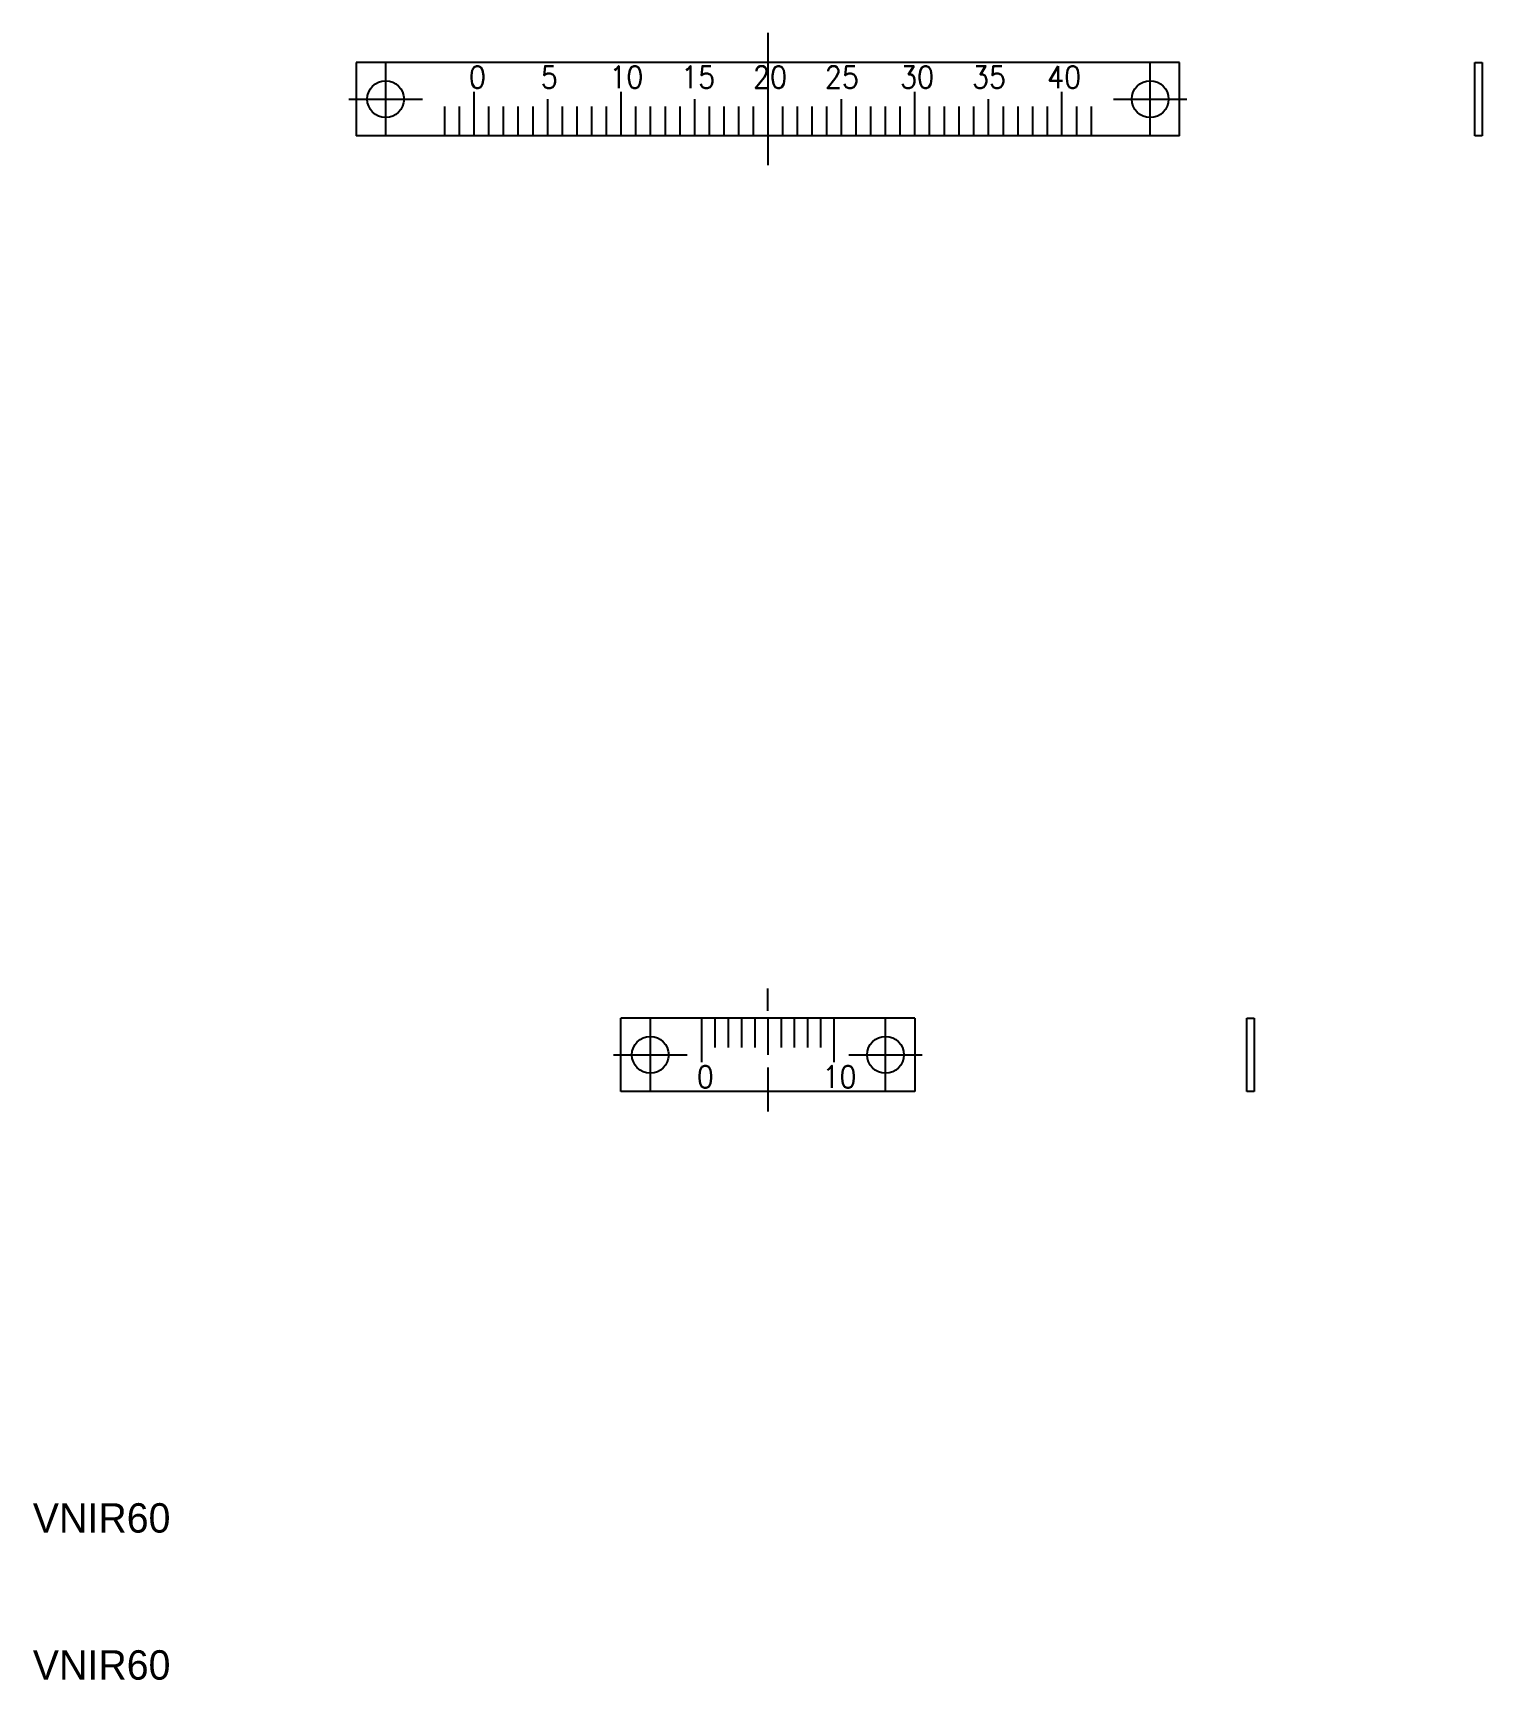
# Model space of a CAD drawing. Extents: x 10 to 109, y 10 to 122.
import ezdxf

# ---------------------------------------------------------------- set-up
doc = ezdxf.new("R2010")
doc.units = 0
doc.linetypes.add('CENTER', pattern=[50.8, 31.75, -6.35, 6.35, -6.35])
doc.layers.get('0').update_dxf_attribs({"linetype": 'CONTINUOUS'})
doc.layers.add('CENTER', color=1, linetype='CENTER')
doc.styles.add('CONVERTER_1', font='txt.shx', dxfattribs={"width": 0.9})

# ---------------------------------------------------------------- blocks, each defined once
blk = doc.blocks.new('*U13')
at = {"color": 7, "linetype": 'CONTINUOUS', "style": 'CONVERTER_1', "width": 0.9}
blk.add_text('30', height=1.5, dxfattribs=at).set_placement((68.9875, 118.25))
blk = doc.blocks.new('*U14')
at = {"color": 7, "linetype": 'CONTINUOUS', "style": 'CONVERTER_1', "width": 0.9}
blk.add_text('10', height=1.5, dxfattribs=at).set_placement((49.2125, 118.25))
blk = doc.blocks.new('*U15')
at = {"color": 7, "linetype": 'CONTINUOUS', "style": 'CONVERTER_1', "width": 0.9}
blk.add_text('25', height=1.5, dxfattribs=at).set_placement((63.875, 118.25))
blk = doc.blocks.new('*U16')
at = {"color": 7, "linetype": 'CONTINUOUS', "style": 'CONVERTER_1', "width": 0.9}
blk.add_text('15', height=1.5, dxfattribs=at).set_placement((54.1, 118.25))
blk = doc.blocks.new('*U17')
at = {"color": 7, "linetype": 'CONTINUOUS', "style": 'CONVERTER_1', "width": 0.9}
blk.add_text('20', height=1.5, dxfattribs=at).set_placement((58.9875, 118.25))
blk = doc.blocks.new('*U18')
at = {"color": 7, "linetype": 'CONTINUOUS', "style": 'CONVERTER_1', "width": 0.9}
blk.add_text('35', height=1.5, dxfattribs=at).set_placement((73.875, 118.25))
blk = doc.blocks.new('*U19')
at = {"color": 7, "linetype": 'CONTINUOUS', "style": 'CONVERTER_1', "width": 0.9}
blk.add_text('40', height=1.5, dxfattribs=at).set_placement((78.9875, 118.25))
blk = doc.blocks.new('*U20')
at = {"color": 7, "linetype": 'CONTINUOUS', "style": 'CONVERTER_1', "width": 0.9}
blk.add_text('5', height=1.5, dxfattribs=at).set_placement((44.55, 118.25))
blk = doc.blocks.new('*U21')
at = {"color": 7, "linetype": 'CONTINUOUS', "style": 'CONVERTER_1', "width": 0.9}
blk.add_text('0', height=1.5, dxfattribs=at).set_placement((39.6625, 118.25))
blk = doc.blocks.new('*U22')
at = {"color": 7, "linetype": 'CONTINUOUS', "style": 'CONVERTER_1', "width": 0.9}
blk.add_text('10', height=1.5, dxfattribs=at).set_placement((63.7125, 50.25))
blk = doc.blocks.new('*U23')
at = {"color": 7, "linetype": 'CONTINUOUS', "style": 'CONVERTER_1', "width": 0.9}
blk.add_text('0', height=1.5, dxfattribs=at).set_placement((55.1625, 50.25))

msp = doc.modelspace()

# ---------------------------------------------------------------- linework, layer by layer
at = {"color": 7, "linetype": 'CONTINUOUS'}
for p, q in [((88, 120), (32, 120)), ((32, 120), (32, 115)), ((88, 115), (88, 120)), ((108.07, 120), (108.57, 120)), ((108.07, 115), (108.07, 120)), ((108.57, 120), (108.57, 115)), ((51, 115), (32, 115)), ((69, 115), (51, 115)), ((88, 115), (69, 115)), ((108.57, 115), (108.07, 115)), ((70, 55), (50, 55)), ((50, 50), (50, 55)), ((55, 55), (50, 55)), ((70, 55), (70, 50)), ((92.57, 50), (92.57, 55)), ((92.57, 55), (93.07, 55)), ((93.07, 55), (93.07, 50)), ((61.28, 50), (50, 50)), ((70, 50), (61.28, 50)), ((93.07, 50), (92.57, 50))]:
    msp.add_line(p, q, dxfattribs=at)
at = {"color": 3, "linetype": 'CONTINUOUS'}
for p, q in [((40, 118), (40, 115)), ((50, 118), (50, 115)), ((60, 118), (60, 115)), ((70, 115), (70, 118)), ((80, 115), (80, 118)), ((38, 117), (38, 115)), ((39, 117), (39, 115)), ((41, 117), (41, 115)), ((42, 117), (42, 115)), ((43, 117), (43, 115)), ((44, 117), (44, 115)), ((45, 117.5), (45, 115)), ((46, 117), (46, 115)), ((47, 117), (47, 115)), ((48, 117), (48, 115)), ((49, 117), (49, 115)), ((51, 117), (51, 115)), ((52, 117), (52, 115)), ((53, 117), (53, 115)), ((54, 117), (54, 115)), ((55, 117.5), (55, 115)), ((56, 117), (56, 115)), ((57, 117), (57, 115)), ((58, 117), (58, 115)), ((59, 117), (59, 115)), ((61, 117), (61, 115)), ((62, 115), (62, 117)), ((63, 115), (63, 117)), ((64, 115), (64, 117)), ((65, 115), (65, 117.5)), ((66, 115), (66, 117)), ((67, 115), (67, 117)), ((68, 115), (68, 117)), ((69, 115), (69, 117)), ((71, 115), (71, 117)), ((72, 115), (72, 117)), ((73, 115), (73, 117)), ((74, 115), (74, 117)), ((75, 115), (75, 117.5)), ((76, 117), (76, 115)), ((77, 117), (77, 115)), ((78, 117), (78, 115)), ((79, 117), (79, 115)), ((81, 115), (81, 117)), ((82, 115), (82, 117)), ((55.5, 52), (55.5, 55)), ((56.4, 55), (56.4, 53)), ((57.3, 55), (57.3, 53)), ((58.2, 55), (58.2, 53)), ((59.1, 55), (59.1, 53)), ((60, 55), (60, 52.5)), ((60.9, 55), (60.9, 53)), ((61.8, 53), (61.8, 55)), ((62.7, 55), (62.7, 53)), ((63.6, 53), (63.6, 55)), ((64.5, 52), (64.5, 55))]:
    msp.add_line(p, q, dxfattribs=at)
at = {"color": 7, "linetype": 'CONTINUOUS'}
for centre in [(34, 117.5), (86, 117.5), (52, 52.5), (68, 52.5)]:
    msp.add_circle(centre, 1.25, dxfattribs=at)
at = {"layer": 'CENTER', "color": 1, "linetype": 'CENTER'}
for p, q in [((60, 122), (60, 113)), ((34, 120), (34, 115)), ((86, 115), (86, 120)), ((31.5, 117.5), (35.25, 117.5)), ((35.25, 117.5), (36.5, 117.5)), ((83.5, 117.5), (88.5, 117.5)), ((60, 55.5), (60, 57)), ((52, 55), (52, 50)), ((68, 50), (68, 55)), ((49.5, 52.5), (53.25, 52.5)), ((53.25, 52.5), (54.5, 52.5)), ((60, 51.64), (60, 48.64)), ((65.5, 52.5), (69.25, 52.5)), ((69.25, 52.5), (70.5, 52.5))]:
    msp.add_line(p, q, dxfattribs=at)

# ---------------------------------------------------------------- block references
at = {"color": 7, "linetype": 'CONTINUOUS'}
for name in ['*U21', '*U20', '*U14', '*U16', '*U17', '*U15', '*U13', '*U18', '*U19', '*U23', '*U22']:
    msp.add_blockref(name, (0, 0), dxfattribs=at)

# ---------------------------------------------------------------- texts
for p in [(10, 20), (10, 10)]:
    msp.add_text('VNIR60', height=2, dxfattribs=at).set_placement(p)

doc.saveas('drawing.dxf')
